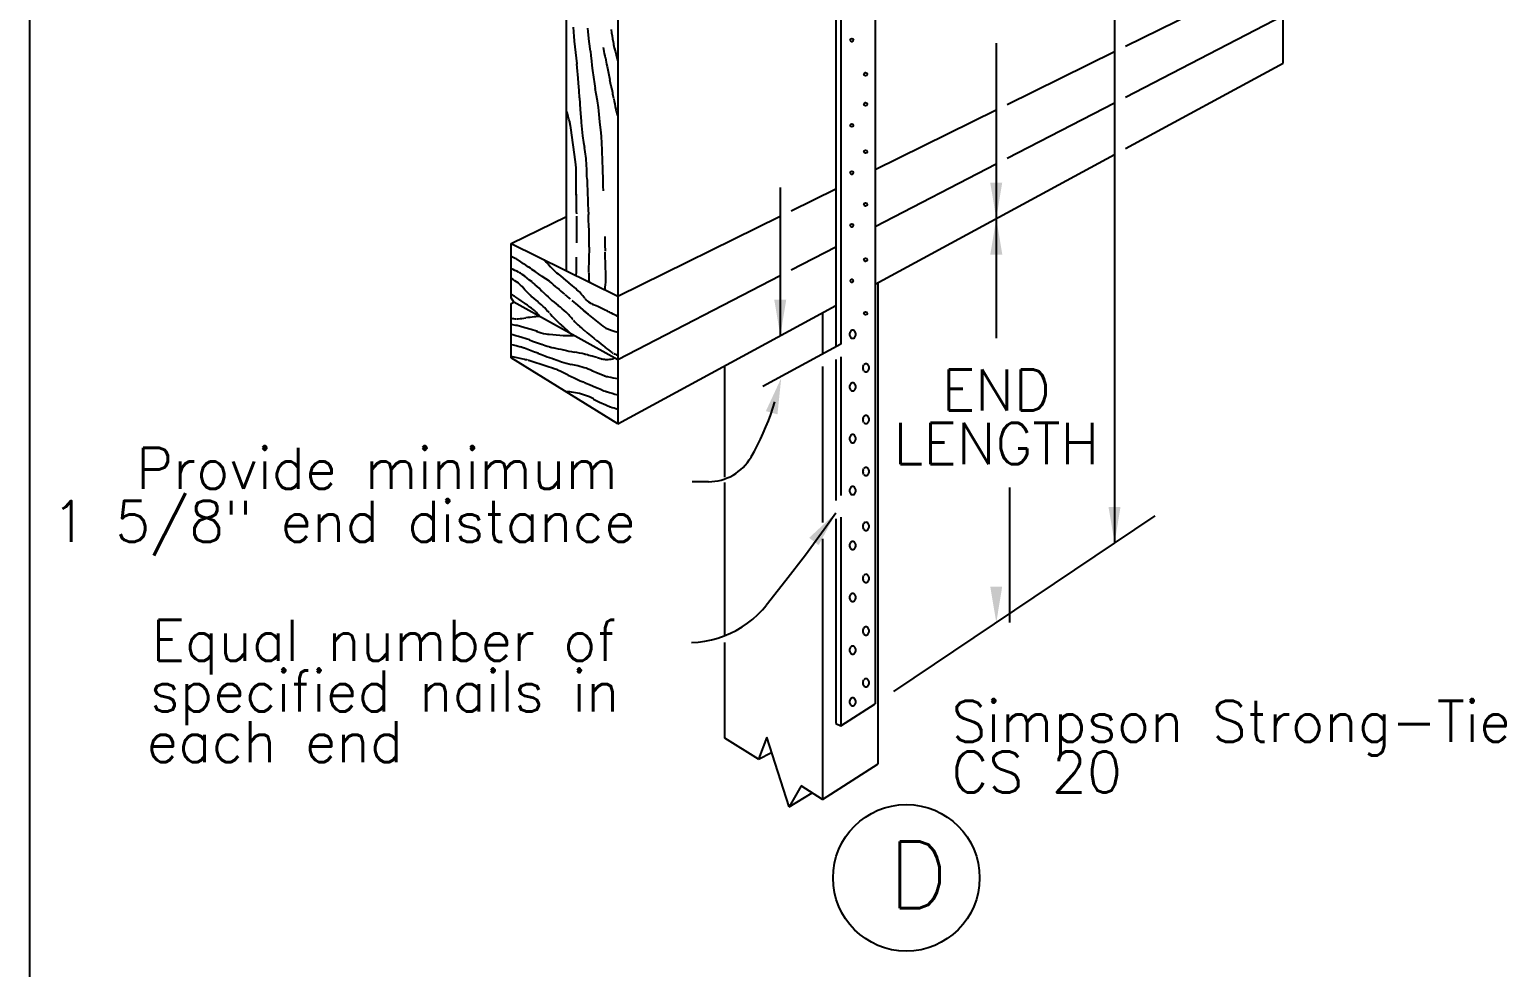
# Model space of a CAD drawing. Header units: inches. Extents: x 683 to 9753, y -6805 to 20230.
# Drawn here: x 6729.5 to 6909.3, y -5929.2 to -5814.9 of the extents above; entities that cross this region are included whole.
import ezdxf
from ezdxf.enums import TextEntityAlignment as Align

# ---------------------------------------------------------------- set-up
doc = ezdxf.new("R2010")
doc.units = ezdxf.units.IN
doc.header["$LTSCALE"] = 48
doc.header["$MEASUREMENT"] = 0
for name, color, linetype in [('Dim', 1, 'Continuous'), ('DPIS-BL', 9, 'Continuous'), ('DPIS-TEXT', 7, 'Continuous')]:
    doc.layers.add(name, color=color, linetype=linetype)
doc.styles.add('SIMPLEX', font='simplex.shx', dxfattribs={"oblique": 15, "height": 4})
doc.styles.get("Standard").update_dxf_attribs({"font": 'simplex.shx', "oblique": 15})

# ---------------------------------------------------------------- blocks, each defined once
blk = doc.blocks.new('A$C1BDB07E1')
at = {"color": 6}
blk.add_circle((-155.2, -310.96), 8.93, dxfattribs=at)
at = {"layer": 'Dim', "color": 1}
for p, q in [((-159, -129.1), (-159, -289.78)), ((-163.8, -130.08), (-163.8, -246.33)), ((-163.16, -130.34), (-163.16, -245.98)), ((-163.8, -247.83), (-163.8, -264.99)), ((-163.16, -247.49), (-163.16, -264.41)), ((-163.8, -267.24), (-163.8, -292.17)), ((-163.16, -267.03), (-163.16, -292.43)), ((-163.16, -292.43), (-159, -289.78)), ((-163.8, -292.17), (-163.16, -292.43))]:
    blk.add_line(p, q, dxfattribs=at)
at = {"layer": 'Dim', "color": 2}
for p, q in [((-129.83, -157.67), (-129.83, -270.17)), ((-195.79, -207.37), (-195.75, -207.93)), ((-195.75, -207.93), (-195.7, -208.48)), ((-195.7, -208.48), (-195.65, -209.03)), ((-193.96, -207.9), (-194.02, -207.49)), ((-193.96, -207.92), (-193.97, -207.89)), ((-193.82, -209.1), (-193.96, -207.92)), ((-191.17, -207.66), (-191.11, -208.04)), ((-191.11, -208.04), (-191.04, -208.41)), ((-191.04, -208.41), (-190.98, -208.78)), ((-195.65, -209.03), (-195.65, -209.05)), ((-195.65, -209.06), (-195.58, -209.75)), ((-195.58, -209.75), (-195.51, -210.44)), ((-193.69, -210.28), (-193.82, -209.1)), ((-193.69, -210.27), (-193.63, -210.86)), ((-192.09, -209.86), (-192.09, -209.84)), ((-192.08, -209.9), (-192.09, -209.86)), ((-192.07, -209.95), (-192.08, -209.9)), ((-192.06, -210), (-192.07, -209.95)), ((-192.05, -210.04), (-192.06, -210)), ((-192.05, -210.04), (-192.05, -210.04)), ((-192, -210.3), (-192.05, -210.04)), ((-191.95, -210.57), (-192, -210.3)), ((-190.98, -208.78), (-190.91, -209.16)), ((-190.91, -209.16), (-190.89, -209.31)), ((-190.74, -210), (-190.65, -210.37)), ((-190.65, -210.37), (-190.56, -210.74)), ((-144.24, -209.31), (-144.24, -245.25)), ((-195.51, -210.44), (-195.44, -211.13)), ((-195.44, -211.13), (-195.36, -211.82)), ((-195.36, -211.82), (-195.36, -211.85)), ((-195.31, -212.27), (-195.36, -211.84)), ((-193.63, -210.86), (-193.57, -211.45)), ((-193.57, -211.45), (-193.5, -212.04)), ((-193.5, -212.04), (-193.42, -212.63)), ((-191.9, -210.83), (-191.95, -210.57)), ((-191.85, -211.09), (-191.9, -210.83)), ((-191.85, -211.1), (-191.8, -211.36)), ((-191.8, -211.36), (-191.76, -211.62)), ((-191.76, -211.62), (-191.71, -211.88)), ((-191.71, -211.88), (-191.65, -212.14)), ((-191.65, -212.14), (-191.65, -212.16)), ((-191.65, -212.15), (-191.57, -212.55)), ((-190.56, -210.74), (-190.46, -211.11)), ((-190.46, -211.11), (-190.36, -211.48)), ((-195.27, -212.71), (-195.31, -212.27)), ((-195.23, -213.14), (-195.27, -212.71)), ((-195.19, -213.58), (-195.23, -213.14)), ((-195.13, -214.18), (-195.19, -213.58)), ((-193.42, -212.63), (-193.42, -212.66)), ((-193.42, -212.65), (-193.31, -213.46)), ((-193.31, -213.46), (-193.18, -214.27)), ((-191.57, -212.55), (-191.49, -212.95)), ((-191.49, -212.95), (-191.4, -213.35)), ((-191.4, -213.35), (-191.31, -213.75)), ((-191.31, -213.75), (-191.31, -213.75)), ((-191.31, -213.78), (-191.31, -213.76)), ((-191.22, -214.17), (-191.31, -213.78)), ((-195.07, -215.07), (-195.13, -214.18)), ((-195.02, -215.97), (-195.07, -215.07)), ((-193.18, -214.27), (-193.09, -214.81)), ((-192.97, -215.48), (-193.09, -214.81)), ((-192.84, -216.31), (-192.97, -215.48)), ((-191.14, -214.56), (-191.22, -214.17)), ((-191.05, -214.96), (-191.14, -214.56)), ((-190.97, -215.35), (-191.05, -214.96)), ((-190.97, -215.35), (-190.97, -215.35)), ((-190.94, -215.53), (-190.97, -215.35)), ((-190.9, -215.7), (-190.94, -215.53)), ((-190.87, -215.88), (-190.9, -215.7)), ((-196.49, -217.88), (-196.58, -217.54)), ((-195.02, -215.96), (-194.94, -217.39)), ((-194.94, -217.39), (-194.83, -218.81)), ((-192.72, -217.15), (-192.84, -216.31)), ((-192.67, -217.53), (-192.72, -217.15)), ((-192.52, -218.87), (-192.67, -217.53)), ((-190.84, -216.06), (-190.87, -215.88)), ((-190.83, -216.07), (-190.78, -216.39)), ((-190.78, -216.39), (-190.72, -216.71)), ((-190.72, -216.71), (-190.66, -217.04)), ((-190.66, -217.04), (-190.6, -217.36)), ((-190.55, -217.56), (-190.5, -217.71)), ((-196.39, -218.22), (-196.49, -217.88)), ((-196.3, -218.56), (-196.39, -218.22)), ((-196.2, -218.89), (-196.3, -218.56)), ((-196.07, -219.62), (-196.11, -219.34)), ((-194.83, -218.81), (-194.82, -218.98)), ((-194.82, -218.98), (-194.74, -219.79)), ((-192.38, -220.21), (-192.52, -218.87)), ((-190.5, -217.71), (-190.46, -217.87)), ((-190.46, -217.87), (-190.41, -218.02)), ((-190.41, -218.02), (-190.36, -218.18)), ((-190.36, -218.18), (-190.36, -218.18)), ((-195.77, -221.69), (-196.07, -219.62)), ((-194.74, -219.79), (-194.64, -220.59)), ((-194.64, -220.59), (-194.51, -221.4)), ((-192.34, -220.69), (-192.38, -220.21)), ((-192.29, -221.5), (-192.34, -220.69)), ((-195.51, -223.77), (-195.77, -221.69)), ((-194.51, -221.4), (-194.4, -222.03)), ((-194.32, -222.54), (-194.4, -222.03)), ((-194.22, -223.35), (-194.32, -222.54)), ((-192.25, -222.31), (-192.29, -221.5)), ((-192.24, -222.75), (-192.25, -222.35)), ((-192.22, -223.3), (-192.24, -222.75)), ((-195.47, -224.14), (-195.51, -223.77)), ((-195.44, -224.5), (-195.47, -224.14)), ((-195.43, -224.87), (-195.44, -224.5)), ((-194.16, -224.16), (-194.22, -223.35)), ((-194.16, -224.21), (-194.16, -224.18)), ((-194.14, -224.63), (-194.16, -224.21)), ((-194.13, -225.05), (-194.14, -224.63)), ((-192.2, -223.85), (-192.22, -223.3)), ((-192.19, -224.39), (-192.2, -223.85)), ((-192.17, -224.94), (-192.19, -224.39)), ((-195.42, -225.24), (-195.43, -224.87)), ((-195.42, -225.66), (-195.42, -225.31)), ((-195.42, -226.2), (-195.42, -225.66)), ((-195.41, -226.73), (-195.42, -226.2)), ((-194.11, -225.47), (-194.13, -225.05)), ((-194.1, -225.88), (-194.11, -225.47)), ((-194.1, -225.9), (-194.08, -226.3)), ((-194.08, -226.3), (-194.07, -226.69)), ((-192.17, -225.04), (-192.17, -224.93)), ((-192.15, -225.6), (-192.17, -225.04)), ((-192.13, -226.16), (-192.15, -225.6)), ((-192.12, -226.71), (-192.13, -226.16)), ((-195.41, -227.27), (-195.41, -226.73)), ((-195.41, -227.8), (-195.41, -227.27)), ((-195.41, -227.7), (-195.41, -228.23)), ((-195.41, -228.23), (-195.41, -228.76)), ((-194.07, -226.69), (-194.05, -227.08)), ((-194.05, -227.08), (-194.04, -227.48)), ((-194.04, -227.48), (-194.03, -227.64)), ((-194.03, -227.67), (-194.01, -228.3)), ((-194.01, -228.3), (-193.98, -228.93)), ((-192.1, -227.27), (-192.12, -226.71)), ((-170.55, -226.88), (-170.55, -244.93)), ((-195.41, -228.76), (-195.41, -229.29)), ((-195.41, -229.29), (-195.41, -229.82)), ((-195.41, -229.82), (-195.4, -230.09)), ((-193.98, -228.93), (-193.96, -229.56)), ((-193.96, -229.56), (-193.93, -230.19)), ((-195.4, -230.39), (-195.4, -231.47)), ((-195.4, -231.47), (-195.4, -232.54)), ((-193.93, -230.26), (-193.93, -230.17)), ((-193.9, -230.88), (-193.93, -230.26)), ((-193.88, -231.51), (-193.9, -230.88)), ((-193.85, -232.13), (-193.88, -231.51)), ((-195.4, -232.54), (-195.39, -233.62)), ((-193.83, -232.75), (-193.85, -232.13)), ((-193.82, -233.08), (-193.83, -232.71)), ((-193.82, -233.44), (-193.82, -233.08)), ((-193.82, -233.81), (-193.82, -233.44)), ((-191.94, -232.86), (-191.93, -233.26)), ((-191.93, -233.26), (-191.92, -233.65)), ((-191.92, -233.65), (-191.91, -234.05)), ((-203.32, -235.29), (-203.32, -235.29)), ((-203.17, -235.36), (-203.32, -235.29)), ((-203.01, -235.44), (-203.17, -235.36)), ((-202.86, -235.51), (-203.01, -235.44)), ((-202.71, -235.58), (-202.86, -235.51)), ((-195.39, -235.37), (-195.39, -235.36)), ((-195.38, -235.49), (-195.39, -235.37)), ((-195.38, -235.62), (-195.38, -235.49)), ((-193.83, -234.17), (-193.88, -235.63)), ((-193.83, -234.17), (-193.82, -233.81)), ((-191.91, -234.05), (-191.9, -234.44)), ((-191.9, -234.44), (-191.89, -234.64)), ((-191.87, -235.38), (-191.89, -234.76)), ((-191.85, -236.01), (-191.87, -235.38)), ((-202.46, -235.74), (-202.56, -235.67)), ((-202.15, -235.95), (-202.46, -235.74)), ((-201.85, -236.16), (-202.15, -235.95)), ((-201.54, -236.36), (-201.85, -236.16)), ((-201.23, -236.57), (-201.54, -236.36)), ((-201.19, -236.59), (-201.26, -236.55)), ((-201, -236.72), (-201.19, -236.59)), ((-200.81, -236.85), (-201, -236.72)), ((-200.62, -236.98), (-200.81, -236.85)), ((-200.43, -237.11), (-200.62, -236.98)), ((-199.98, -237.42), (-200.41, -237.13)), ((-199.34, -235.66), (-199.08, -235.96)), ((-199.08, -235.96), (-198.8, -236.25)), ((-198.8, -236.25), (-198.53, -236.54)), ((-198.53, -236.54), (-198.25, -236.83)), ((-195.41, -237.58), (-195.4, -237.18)), ((-195.4, -236.78), (-195.39, -236.39)), ((-195.4, -237.18), (-195.4, -236.78)), ((-195.39, -235.87), (-195.38, -235.75)), ((-195.39, -235.99), (-195.39, -235.87)), ((-195.39, -236.39), (-195.39, -235.99)), ((-195.38, -235.75), (-195.38, -235.62)), ((-193.88, -235.63), (-193.9, -237.09)), ((-193.9, -237.09), (-193.9, -237.24)), ((-191.83, -236.63), (-191.85, -236.01)), ((-191.81, -237.26), (-191.83, -236.63)), ((-191.79, -237.88), (-191.81, -237.26)), ((-202.2, -238.77), (-202.2, -238.77)), ((-202.02, -238.96), (-202.2, -238.77)), ((-201.84, -239.14), (-202.02, -238.96)), ((-201.98, -237.47), (-201.98, -237.47)), ((-201.68, -237.7), (-201.98, -237.47)), ((-201.38, -237.92), (-201.68, -237.7)), ((-201.09, -238.15), (-201.38, -237.92)), ((-200.79, -238.38), (-201.09, -238.15)), ((-200.4, -238.72), (-200.4, -238.72)), ((-200.17, -238.93), (-200.4, -238.72)), ((-199.94, -239.15), (-200.17, -238.93)), ((-199.55, -237.71), (-199.98, -237.42)), ((-199.12, -238.01), (-199.55, -237.71)), ((-198.69, -238.3), (-199.12, -238.01)), ((-198.4, -238.53), (-198.63, -238.35)), ((-198.17, -238.72), (-198.4, -238.53)), ((-197.95, -238.92), (-198.17, -238.72)), ((-197.73, -239.12), (-197.95, -238.92)), ((-197.72, -239.12), (-197.5, -239.31)), ((-197.66, -237.38), (-197.33, -237.66)), ((-197.33, -237.66), (-197, -237.93)), ((-197, -237.93), (-196.66, -238.21)), ((-196.66, -238.21), (-196.33, -238.48)), ((-196.33, -238.48), (-196.32, -238.49)), ((-196.31, -238.49), (-196.32, -238.49)), ((-196.1, -238.66), (-196.31, -238.49)), ((-195.88, -238.84), (-196.1, -238.66)), ((-195.67, -239.02), (-195.88, -238.84)), ((-195.46, -239.2), (-195.67, -239.02)), ((-193.89, -237.47), (-193.88, -237.7)), ((-193.88, -237.7), (-193.87, -237.92)), ((-193.87, -237.92), (-193.86, -238.15)), ((-193.86, -238.15), (-193.84, -238.38)), ((-193.84, -238.38), (-193.84, -238.38)), ((-191.89, -239.34), (-191.87, -239.04)), ((-191.87, -239.04), (-191.84, -238.73)), ((-191.84, -238.73), (-191.82, -238.42)), ((-191.82, -238.42), (-191.8, -238.12)), ((-191.8, -238.12), (-191.8, -238.11)), ((-203.02, -240.83), (-203.32, -240.32)), ((-203.32, -241.01), (-203.02, -240.83)), ((-203.31, -239.86), (-203.2, -239.94)), ((-203.2, -239.94), (-203.1, -240.02)), ((-203.1, -240.02), (-202.99, -240.09)), ((-190.36, -247.88), (-203.02, -240.83)), ((-202.99, -240.09), (-202.88, -240.17)), ((-202.88, -240.17), (-202.86, -240.19)), ((-202.86, -240.18), (-202.82, -240.21)), ((-202.82, -240.21), (-202.78, -240.24)), ((-202.78, -240.24), (-202.74, -240.27)), ((-202.74, -240.27), (-202.69, -240.3)), ((-202.69, -240.3), (-202.68, -240.31)), ((-202.67, -240.32), (-202.43, -240.49)), ((-202.43, -240.49), (-202.18, -240.67)), ((-202.18, -240.67), (-201.93, -240.84)), ((-201.93, -240.84), (-201.68, -241.01)), ((-201.66, -239.33), (-201.84, -239.14)), ((-201.48, -239.53), (-201.66, -239.33)), ((-201.04, -239.97), (-200.81, -240.19)), ((-200.81, -240.19), (-200.56, -240.41)), ((-200.56, -240.41), (-200.32, -240.62)), ((-200.32, -240.62), (-200.07, -240.82)), ((-200.07, -240.82), (-200.07, -240.82)), ((-199.71, -239.37), (-199.94, -239.15)), ((-199.49, -239.59), (-199.71, -239.37)), ((-199.49, -239.59), (-199.28, -239.8)), ((-199.28, -239.8), (-199.06, -240.01)), ((-199.06, -240.01), (-198.85, -240.21)), ((-198.85, -240.21), (-198.63, -240.41)), ((-198.63, -240.41), (-198.63, -240.41)), ((-198.63, -240.41), (-198.38, -240.63)), ((-198.38, -240.63), (-198.12, -240.85)), ((-198.12, -240.85), (-197.86, -241.06)), ((-197.5, -239.31), (-197.28, -239.5)), ((-197.28, -239.5), (-197.05, -239.7)), ((-197.05, -239.7), (-196.83, -239.89)), ((-196.8, -239.91), (-196.71, -239.99)), ((-196.71, -239.99), (-196.61, -240.07)), ((-196.61, -240.07), (-196.52, -240.15)), ((-196.52, -240.15), (-196.43, -240.23)), ((-196.43, -240.23), (-196.33, -240.31)), ((-196.33, -240.31), (-196.24, -240.38)), ((-196.24, -240.38), (-196.15, -240.46)), ((-195.93, -240.65), (-195.26, -241.22)), ((-201.68, -241.01), (-201.65, -241.03)), ((-201.62, -241.06), (-201.66, -241.03)), ((-201.37, -241.23), (-201.62, -241.06)), ((-201.29, -242.73), (-201.54, -242.76)), ((-201.13, -241.4), (-201.37, -241.23)), ((-201.04, -242.7), (-201.29, -242.73)), ((-200.88, -241.57), (-201.13, -241.4)), ((-200.78, -242.67), (-201.04, -242.7)), ((-200.64, -241.75), (-200.88, -241.57)), ((-200.53, -242.64), (-200.78, -242.67)), ((-200.48, -242.63), (-200.53, -242.64)), ((-200.53, -242.64), (-200.53, -242.64)), ((-200.43, -242.63), (-200.48, -242.63)), ((-200.42, -241.94), (-200.43, -241.93)), ((-200.39, -242.62), (-200.43, -242.63)), ((-200.27, -242.1), (-200.42, -241.94)), ((-200.34, -242.62), (-200.39, -242.62)), ((-200.31, -242.61), (-200.34, -242.62)), ((-200.2, -242.6), (-200.31, -242.61)), ((-200.12, -242.27), (-200.27, -242.1)), ((-200.09, -242.59), (-200.2, -242.6)), ((-199.98, -242.43), (-200.12, -242.27)), ((-199.97, -242.58), (-200.09, -242.59)), ((-199.83, -242.61), (-199.98, -242.43)), ((-199.86, -242.57), (-199.97, -242.58)), ((-198.68, -242.17), (-198.52, -242.36)), ((-198.52, -242.36), (-198.35, -242.54)), ((-198.35, -242.54), (-198.18, -242.72)), ((-198.18, -242.72), (-198.01, -242.89)), ((-197.86, -241.06), (-197.6, -241.27)), ((-197.6, -241.27), (-197.6, -241.27)), ((-197.35, -241.47), (-197.6, -241.27)), ((-197.11, -241.67), (-197.35, -241.47)), ((-196.87, -241.87), (-197.11, -241.67)), ((-196.64, -242.08), (-196.87, -241.87)), ((-195.26, -241.22), (-194.6, -241.78)), ((-194.6, -241.78), (-193.94, -242.34)), ((-194.47, -241.89), (-194.3, -242.03)), ((-194.3, -242.03), (-194.13, -242.18)), ((-194.13, -242.18), (-193.96, -242.32)), ((-193.96, -242.32), (-193.79, -242.46)), ((-193.79, -242.46), (-193.79, -242.46)), ((-193.79, -242.46), (-193.38, -242.79)), ((-193.17, -241.21), (-193.19, -241.2)), ((-192.78, -241.39), (-193.17, -241.21)), ((-192.38, -241.58), (-192.78, -241.39)), ((-191.99, -241.77), (-192.38, -241.58)), ((-191.6, -241.96), (-191.99, -241.77)), ((-191.6, -241.96), (-191.6, -241.96)), ((-191.48, -242.02), (-191.6, -241.96)), ((-191.37, -242.07), (-191.48, -242.02)), ((-191.26, -242.13), (-191.37, -242.07)), ((-191.14, -242.18), (-191.26, -242.13)), ((-191.12, -242.2), (-191.13, -242.19)), ((-190.93, -242.29), (-191.12, -242.2)), ((-190.74, -242.39), (-190.93, -242.29)), ((-190.54, -242.49), (-190.74, -242.39)), ((-190.35, -242.59), (-190.54, -242.49)), ((-203.15, -243.59), (-203.32, -243.55)), ((-202.97, -243.63), (-203.15, -243.59)), ((-202.79, -243.67), (-202.97, -243.63)), ((-202.61, -243.71), (-202.79, -243.67)), ((-202.49, -242.88), (-202.26, -242.85)), ((-201.69, -243.96), (-202.34, -243.78)), ((-202.26, -242.85), (-202.03, -242.82)), ((-202.03, -242.82), (-201.8, -242.79)), ((-201.8, -242.79), (-201.57, -242.77)), ((-200.91, -244.19), (-201.69, -243.96)), ((-201.57, -242.77), (-201.55, -242.76)), ((-201.54, -242.76), (-201.55, -242.76)), ((-200.14, -244.44), (-200.91, -244.19)), ((-198.01, -242.89), (-197.81, -243.09)), ((-197.81, -243.09), (-197.61, -243.28)), ((-197.61, -243.28), (-197.4, -243.47)), ((-197.4, -243.47), (-197.19, -243.65)), ((-197.19, -243.65), (-197.19, -243.65)), ((-196.97, -243.85), (-197.19, -243.65)), ((-196.75, -244.05), (-196.97, -243.85)), ((-196.53, -244.25), (-196.75, -244.05)), ((-196.32, -244.46), (-196.53, -244.25)), ((-196.28, -244.5), (-196.29, -244.49)), ((-196.24, -244.54), (-196.28, -244.5)), ((-195, -243.81), (-194.87, -243.92)), ((-194.87, -243.92), (-194.74, -244.03)), ((-194.74, -244.03), (-194.6, -244.14)), ((-194.6, -244.14), (-194.47, -244.25)), ((-194.47, -244.25), (-194.47, -244.25)), ((-194.46, -244.26), (-194.07, -244.58)), ((-193.38, -242.79), (-192.97, -243.12)), ((-192.97, -243.12), (-192.56, -243.45)), ((-192.56, -243.45), (-192.16, -243.77)), ((-191.67, -244.06), (-191.35, -244.19)), ((-191.35, -244.19), (-191.02, -244.3)), ((-191.02, -244.3), (-190.69, -244.41)), ((-190.69, -244.41), (-190.36, -244.52)), ((-190.36, -244.52), (-190.36, -244.52)), ((-203.32, -244.79), (-203.32, -244.79)), ((-203.31, -244.79), (-203.32, -244.79)), ((-203.04, -246.1), (-203.32, -246.04)), ((-203.31, -244.8), (-203.31, -244.79)), ((-203.3, -244.8), (-203.31, -244.8)), ((-203.29, -244.8), (-203.3, -244.8)), ((-203.28, -244.8), (-203.29, -244.8)), ((-203.15, -244.83), (-203.28, -244.8)), ((-203.02, -244.86), (-203.15, -244.83)), ((-202.75, -246.17), (-203.04, -246.1)), ((-202.9, -244.9), (-203.02, -244.86)), ((-202.77, -244.93), (-202.9, -244.9)), ((-202.76, -244.93), (-202.77, -244.93)), ((-202.61, -244.97), (-202.76, -244.93)), ((-202.47, -246.24), (-202.75, -246.17)), ((-202.46, -245.01), (-202.61, -244.97)), ((-202.18, -246.31), (-202.47, -246.24)), ((-202.31, -245.06), (-202.46, -245.01)), ((-202.17, -245.1), (-202.31, -245.06)), ((-202.16, -245.1), (-202.17, -245.1)), ((-201.9, -245.18), (-202.16, -245.1)), ((-201.64, -245.27), (-201.9, -245.18)), ((-201.38, -245.36), (-201.64, -245.27)), ((-201.12, -245.45), (-201.38, -245.36)), ((-201.12, -245.45), (-200.75, -245.59)), ((-200.75, -245.59), (-200.38, -245.73)), ((-200.38, -245.73), (-200.01, -245.85)), ((-200.01, -245.85), (-199.63, -245.98)), ((-199.63, -245.98), (-199.63, -245.98)), ((-199.62, -245.98), (-199.4, -246.05)), ((-199.4, -246.05), (-199.18, -246.12)), ((-199.18, -246.12), (-198.96, -246.19)), ((-198.96, -246.19), (-198.74, -246.26)), ((-198.74, -246.26), (-198.71, -246.27)), ((-198.71, -244.76), (-198.28, -244.8)), ((-198.28, -244.8), (-197.84, -244.83)), ((-197.84, -244.83), (-197.41, -244.86)), ((-197.41, -244.86), (-196.98, -244.89)), ((-196.98, -244.89), (-196.97, -244.89)), ((-196.57, -244.9), (-196.36, -244.9)), ((-196.36, -244.9), (-196.15, -244.9)), ((-196.21, -244.58), (-196.24, -244.54)), ((-196.17, -244.63), (-196.21, -244.58)), ((-196.13, -244.67), (-196.17, -244.63)), ((-196.15, -244.9), (-195.94, -244.89)), ((-195.94, -244.89), (-195.74, -244.89)), ((-194.07, -244.58), (-193.68, -244.9)), ((-193.68, -244.9), (-193.28, -245.22)), ((-193.28, -245.22), (-192.89, -245.54)), ((-192.9, -245.53), (-192.66, -245.72)), ((-192.66, -245.72), (-192.42, -245.92)), ((-192.42, -245.92), (-192.18, -246.11)), ((-192.18, -246.11), (-191.93, -246.3)), ((-191.93, -246.3), (-191.92, -246.32)), ((-191.92, -246.32), (-191.71, -246.48)), ((-163.16, -245.98), (-172.68, -251.12)), ((-203.32, -247.45), (-203.32, -247.45)), ((-202.96, -247.53), (-203.32, -247.45)), ((-202.6, -247.61), (-202.96, -247.53)), ((-202.25, -247.69), (-202.6, -247.61)), ((-201.89, -247.78), (-202.25, -247.69)), ((-201.72, -246.45), (-201.74, -246.45)), ((-201.31, -246.61), (-201.72, -246.45)), ((-200.9, -246.76), (-201.31, -246.61)), ((-201.2, -247.97), (-201.27, -247.95)), ((-200.45, -248.21), (-201.2, -247.97)), ((-200.48, -246.92), (-200.9, -246.76)), ((-200.07, -247.07), (-200.48, -246.92)), ((-200.09, -247.07), (-199.87, -247.15)), ((-199.87, -247.15), (-199.66, -247.23)), ((-199.66, -247.23), (-199.44, -247.31)), ((-199.44, -247.31), (-199.22, -247.39)), ((-199.22, -247.39), (-199.22, -247.39)), ((-199.22, -247.39), (-198.94, -247.49)), ((-198.94, -247.49), (-198.66, -247.59)), ((-198.66, -247.59), (-198.39, -247.68)), ((-198.39, -247.68), (-198.11, -247.78)), ((-198.28, -246.38), (-197.95, -246.45)), ((-198.11, -247.78), (-198.06, -247.8)), ((-198.07, -247.8), (-197.85, -247.88)), ((-197.95, -246.45), (-197.62, -246.52)), ((-197.85, -247.88), (-197.63, -247.95)), ((-197.63, -247.95), (-197.41, -248.03)), ((-197.62, -246.52), (-197.29, -246.59)), ((-197.41, -248.03), (-197.19, -248.1)), ((-197.29, -246.59), (-196.97, -246.66)), ((-196.97, -246.66), (-196.93, -246.67)), ((-196.93, -246.67), (-196.61, -246.74)), ((-196.61, -246.74), (-196.3, -246.8)), ((-196.3, -246.8), (-195.98, -246.87)), ((-195.98, -246.87), (-195.67, -246.93)), ((-195.66, -246.93), (-195.67, -246.93)), ((-195.34, -246.98), (-195.66, -246.93)), ((-195.03, -247.05), (-195.34, -246.98)), ((-194.71, -247.11), (-195.03, -247.05)), ((-194.4, -247.19), (-194.71, -247.11)), ((-194.06, -247.28), (-194.26, -247.22)), ((-193.86, -247.33), (-194.06, -247.28)), ((-193.66, -247.38), (-193.86, -247.33)), ((-193.45, -247.44), (-193.66, -247.38)), ((-193.49, -247.43), (-193.5, -247.42)), ((-193.34, -247.47), (-193.49, -247.43)), ((-193.18, -247.51), (-193.34, -247.47)), ((-193.02, -247.55), (-193.18, -247.51)), ((-192.87, -247.6), (-193.02, -247.55)), ((-192.87, -247.6), (-192.71, -247.64)), ((-192.71, -247.64), (-192.56, -247.68)), ((-192.56, -247.68), (-192.4, -247.72)), ((-192.4, -247.72), (-192.25, -247.77)), ((-192.25, -247.77), (-192.24, -247.77)), ((-191.71, -246.48), (-191.49, -246.65)), ((-191.49, -246.65), (-191.28, -246.81)), ((-191.28, -246.81), (-191.07, -246.98)), ((-191.07, -246.98), (-191.06, -246.98)), ((-199.7, -248.45), (-200.45, -248.21)), ((-198.95, -248.69), (-199.7, -248.45)), ((-198.2, -248.93), (-198.95, -248.69)), ((-197.7, -249.12), (-197.71, -249.12)), ((-197.37, -249.26), (-197.7, -249.12)), ((-197.04, -249.41), (-197.37, -249.26)), ((-196.71, -249.57), (-197.04, -249.41)), ((-196.39, -249.72), (-196.71, -249.57)), ((-196.39, -249.72), (-195.66, -250.08)), ((-196.03, -248.42), (-196.04, -248.42)), ((-195.23, -248.61), (-196.03, -248.42)), ((-194.45, -248.83), (-195.23, -248.61)), ((-193.52, -249.18), (-192.76, -249.49)), ((-192.76, -249.49), (-192, -249.78)), ((-192, -249.78), (-191.94, -249.8)), ((-195.66, -250.08), (-194.92, -250.41)), ((-194.92, -250.41), (-194.82, -250.45)), ((-194.82, -250.46), (-194.69, -250.51)), ((-194.69, -250.51), (-194.56, -250.57)), ((-194.56, -250.57), (-194.43, -250.62)), ((-194.43, -250.62), (-194.3, -250.68)), ((-194.3, -250.68), (-194.29, -250.68)), ((-194.26, -250.7), (-193.8, -250.89)), ((-193.8, -250.89), (-193.34, -251.08)), ((-193.34, -251.08), (-192.88, -251.27)), ((-192.88, -251.27), (-192.42, -251.46)), ((-192.42, -251.46), (-192.32, -251.51)), ((-191.46, -249.94), (-191.19, -250)), ((-191.19, -250), (-190.91, -250.05)), ((-190.91, -250.05), (-190.64, -250.09)), ((-190.64, -250.09), (-190.36, -250.13)), ((-190.36, -250.13), (-190.36, -250.14)), ((-193.29, -252.65), (-192.56, -253.02)), ((-192.56, -253.02), (-191.82, -253.36)), ((-191.82, -253.36), (-191.66, -253.43)), ((-191.72, -251.73), (-191.38, -251.84)), ((-191.38, -251.84), (-191.04, -251.95)), ((-191.04, -251.95), (-190.7, -252.05)), ((-190.7, -252.05), (-190.36, -252.15)), ((-171.45, -253.77), (-171.2, -252.99)), ((-191.25, -253.59), (-191.03, -253.66)), ((-191.03, -253.66), (-190.8, -253.73)), ((-190.8, -253.73), (-190.58, -253.8)), ((-190.58, -253.8), (-190.36, -253.87)), ((-190.36, -253.87), (-190.35, -253.87)), ((-172.31, -256.05), (-172, -255.3)), ((-172, -255.3), (-171.72, -254.54)), ((-171.72, -254.54), (-171.45, -253.77)), ((-172.97, -257.54), (-172.63, -256.8)), ((-172.63, -256.8), (-172.31, -256.05)), ((-173.71, -258.99), (-173.33, -258.27)), ((-173.33, -258.27), (-172.97, -257.54)), ((-174.1, -259.7), (-173.71, -258.99)), ((-179.31, -262.72), (-181.31, -262.72)), ((-142.62, -263.41), (-142.62, -279.86)), ((-165.2, -268.5), (-163.78, -266.52)), ((-156.73, -288.25), (-124.89, -266.85)), ((-167.5, -271.63), (-165.2, -268.5)), ((-169.86, -274.72), (-167.5, -271.63)), ((-172.27, -277.77), (-169.86, -274.72)), ((-173.3, -278.89), (-172.73, -278.31)), ((-172.73, -278.31), (-172.28, -277.78)), ((-175.91, -280.82), (-175.21, -280.4)), ((-175.21, -280.4), (-174.54, -279.94)), ((-174.54, -279.94), (-173.9, -279.44)), ((-173.9, -279.44), (-173.3, -278.89)), ((-181.37, -282.3), (-180.55, -282.24)), ((-180.55, -282.24), (-179.75, -282.14)), ((-179.75, -282.14), (-178.95, -281.98)), ((-178.95, -281.98), (-178.16, -281.77)), ((-178.16, -281.77), (-177.39, -281.5)), ((-177.39, -281.5), (-176.64, -281.18)), ((-176.64, -281.18), (-175.91, -280.82))]:
    blk.add_line(p, q, dxfattribs=at)
at = {"layer": 'Dim', "color": 6}
for p, q in [((-196.59, -237.02), (-196.59, -197.52)), ((-190.36, -200.17), (-190.36, -240.1)), ((-128.5, -209.68), (-109.31, -200.24)), ((-109.31, -211.74), (-109.31, -200.24)), ((-109.31, -205.99), (-128.5, -215.91)), ((-142.92, -216.77), (-129.83, -210.33)), ((-128.5, -222.14), (-109.31, -211.74)), ((-159, -224.68), (-144.24, -217.42)), ((-129.83, -216.6), (-142.92, -223.36)), ((-159, -238.67), (-129.83, -222.86)), ((-144.24, -224.05), (-159, -231.67)), ((-169.23, -229.71), (-163.8, -227.04)), ((-203.32, -233.69), (-196.59, -230.42)), ((-190.36, -240.1), (-170.55, -230.36)), ((-203.32, -233.69), (-190.36, -240.1)), ((-203.32, -240.32), (-203.32, -233.69)), ((-163.8, -234.16), (-169.23, -236.96)), ((-170.55, -237.65), (-190.36, -247.88)), ((-158.62, -297.08), (-158.62, -238.46)), ((-190.36, -240.1), (-190.36, -255.66)), ((-203.32, -247.63), (-203.32, -241.01)), ((-190.36, -255.66), (-163.8, -241.27)), ((-165.41, -242.14), (-165.41, -247.2)), ((-190.36, -255.66), (-203.32, -247.63)), ((-177.33, -262.15), (-177.33, -248.6)), ((-165.41, -248.7), (-165.41, -267.67)), ((-177.33, -281.47), (-177.33, -262.8)), ((-165.41, -269.68), (-165.41, -301.41)), ((-177.33, -293.93), (-177.33, -282.28)), ((-173.22, -296.5), (-177.33, -293.93)), ((-172.21, -293.83), (-173.22, -296.5)), ((-169.49, -302.32), (-172.21, -293.83)), ((-173.22, -296.5), (-171.61, -295.71)), ((-165.41, -301.41), (-158.62, -297.08)), ((-168.02, -299.77), (-169.49, -302.32)), ((-165.41, -301.41), (-168.02, -299.77)), ((-169.49, -302.32), (-166.68, -300.61))]:
    blk.add_line(p, q, dxfattribs=at)
at = {"layer": 'Dim', "color": 1}
for centre in [(-161.84, -208.93), (-160.16, -213.09), (-160.16, -216.75), (-161.84, -219.31), (-160.16, -222.52), (-161.84, -225.09), (-160.16, -228.94), (-161.84, -231.5), (-160.16, -235.69), (-161.84, -238.25), (-160.16, -242.21)]:
    blk.add_circle(centre, 0.199, dxfattribs=at)
at = {"layer": 'Dim', "color": 2}
for centre, radius, start, end in [((-192.1, -209.83), 0, 270, 102), ((-179.83, -207.34), 11.23, 190, 194), ((-188.43, -216.94), 2.21, 191, 196), ((-200.5, -220.02), 4.44, 9, 15), ((-192.03, -230.01), 0, 270, 92), ((-192.03, -230.01), 0, 270, 272), ((-195.38, -235.36), 0, 270, 90), ((-207.37, -247.3), 11.25, 64, 69), ((-203.34, -236.83), 1.39, 56, 63), ((-203.54, -239.54), 2.59, 53, 64), ((-192.06, -230.77), 8.66, 224, 230), ((-189.75, -237.26), 4.15, 180, 183), ((-209.05, -247.53), 11.15, 54, 59), ((-204.16, -240.71), 2.76, 45, 54), ((-205.45, -244.27), 7.51, 48, 52), ((-199.36, -239.26), 1.17, 52, 56), ((-194.87, -237.92), 3.08, 356, 2), ((-195.33, -233.94), 8.31, 222, 227), ((-206.45, -248.74), 10.17, 45, 51), ((-200.59, -245.07), 7.79, 37, 49), ((-192.85, -239.28), 1.87, 217, 242), ((-201.5, -242.94), 1.47, 43, 55), ((-207.34, -249.64), 11.43, 41, 45), ((-202.27, -248.24), 8.34, 39, 48), ((-189.13, -232.43), 9.67, 242, 245), ((-201.84, -232.26), 10.66, 262, 265), ((-202.61, -241.85), 1.03, 265, 276), ((-204.61, -252.3), 8.83, 75, 77), ((-197.61, -236.89), 7.96, 251, 259), ((-196.83, -244.98), 0.734, 42, 45), ((-191.2, -239.38), 5.84, 219, 229), ((-190.89, -242.17), 2.05, 231, 247), ((-203.26, -250.53), 4.36, 70, 76), ((-198.39, -241), 3.78, 259, 265), ((-197.77, -243.24), 3.18, 253, 256), ((-196.5, -238.22), 8.36, 256, 258), ((-196.6, -238.94), 5.97, 266, 270), ((-204.18, -257.24), 9.74, 73, 76), ((-193.97, -238.71), 9.93, 251, 258), ((-196.01, -253.67), 6.68, 75, 76), ((-191.78, -246.02), 1.8, 255, 272), ((-191.85, -243.56), 4.27, 272, 282), ((-190.66, -246.47), 0.651, 233, 247), ((-191.07, -247.17), 0.571, 282, 288), ((-192.07, -244.12), 3.79, 288, 290), ((-187.08, -238.22), 9.65, 247, 250), ((-200.15, -254.86), 6.25, 67, 72), ((-196.97, -257.05), 8.6, 66, 73), ((-190.73, -246.43), 3.59, 250, 258), ((-189.03, -243.6), 8.57, 247, 252), ((-196.27, -259.62), 7.86, 90, 93), ((-196.32, -252.75), 0.987, 84, 90), ((-197.17, -260.9), 9.18, 78, 84), ((-196.75, -259.01), 7.25, 70, 78), ((-196.83, -259.22), 7.47, 62, 70), ((-189.34, -248), 5.91, 247, 251), ((-179.31, -256.73), 5.99, 270, 330)]:
    blk.add_arc(centre, radius, start, end, dxfattribs=at)
at = {"layer": 'Dim', "color": 1}
for centre, radius, start, end in [((-161.61, -244.72), 0.508, 142, 162), ((-161.69, -244.66), 0.409, 118, 142), ((-161.74, -244.56), 0.304, 90, 118), ((-161.74, -244.56), 0.304, 62, 90), ((-161.79, -244.66), 0.409, 38, 62), ((-161.87, -244.72), 0.508, 18, 38), ((-161.49, -244.76), 0.637, 162, 180), ((-161.49, -244.76), 0.637, 180, 198), ((-161.61, -244.8), 0.508, 198, 218), ((-161.69, -244.86), 0.409, 218, 242), ((-161.74, -244.95), 0.304, 242, 270), ((-161.74, -244.95), 0.304, 270, 298), ((-161.79, -244.86), 0.409, 298, 322), ((-161.87, -244.8), 0.508, 322, 342), ((-161.99, -244.76), 0.637, 0, 18), ((-161.99, -244.76), 0.637, 342, 0), ((-159.87, -248.84), 0.637, 162, 180), ((-159.87, -248.84), 0.637, 180, 198), ((-160, -248.8), 0.508, 142, 162), ((-160, -248.88), 0.508, 198, 218), ((-160.07, -248.74), 0.409, 118, 142), ((-160.07, -248.94), 0.409, 218, 242), ((-160.12, -248.65), 0.304, 90, 118), ((-160.12, -249.03), 0.304, 242, 270), ((-160.12, -248.65), 0.304, 62, 90), ((-160.12, -249.03), 0.304, 270, 298), ((-160.17, -248.74), 0.409, 38, 62), ((-160.17, -248.94), 0.409, 298, 322), ((-160.25, -248.8), 0.508, 18, 38), ((-160.25, -248.88), 0.508, 322, 342), ((-160.37, -248.84), 0.637, 0, 18), ((-160.37, -248.84), 0.637, 342, 0), ((-161.49, -251.17), 0.637, 162, 180), ((-161.49, -251.17), 0.637, 180, 198), ((-161.61, -251.13), 0.508, 142, 162), ((-161.61, -251.21), 0.508, 198, 218), ((-161.69, -251.07), 0.409, 118, 142), ((-161.69, -251.27), 0.409, 218, 242), ((-161.74, -250.98), 0.304, 90, 118), ((-161.74, -251.36), 0.304, 242, 270), ((-161.74, -250.98), 0.304, 62, 90), ((-161.74, -251.36), 0.304, 270, 298), ((-161.79, -251.07), 0.409, 38, 62), ((-161.79, -251.27), 0.409, 298, 322), ((-161.87, -251.13), 0.508, 18, 38), ((-161.87, -251.21), 0.508, 322, 342), ((-161.99, -251.17), 0.637, 0, 18), ((-161.99, -251.17), 0.637, 342, 0), ((-159.87, -255.15), 0.637, 162, 180), ((-159.87, -255.15), 0.637, 180, 198), ((-160, -255.11), 0.508, 142, 162), ((-160.07, -255.05), 0.409, 118, 142), ((-160.12, -254.95), 0.304, 90, 118), ((-160.12, -254.95), 0.304, 62, 90), ((-160.17, -255.05), 0.409, 38, 62), ((-160.25, -255.11), 0.508, 18, 38), ((-160.37, -255.15), 0.637, 0, 18), ((-160.37, -255.15), 0.637, 342, 0), ((-161.69, -257.37), 0.409, 118, 142), ((-161.74, -257.28), 0.304, 90, 118), ((-161.74, -257.28), 0.304, 62, 90), ((-161.79, -257.37), 0.409, 38, 62), ((-160, -255.19), 0.508, 198, 218), ((-160.07, -255.25), 0.409, 218, 242), ((-160.12, -255.34), 0.304, 242, 270), ((-160.12, -255.34), 0.304, 270, 298), ((-160.17, -255.25), 0.409, 298, 322), ((-160.25, -255.19), 0.508, 322, 342), ((-161.49, -257.47), 0.637, 162, 180), ((-161.49, -257.47), 0.637, 180, 198), ((-161.61, -257.43), 0.508, 142, 162), ((-161.61, -257.51), 0.508, 198, 218), ((-161.69, -257.57), 0.409, 218, 242), ((-161.74, -257.67), 0.304, 242, 270), ((-161.74, -257.67), 0.304, 270, 298), ((-161.79, -257.57), 0.409, 298, 322), ((-161.87, -257.43), 0.508, 18, 38), ((-161.87, -257.51), 0.508, 322, 342), ((-161.99, -257.47), 0.637, 0, 18), ((-161.99, -257.47), 0.637, 342, 0), ((-159.87, -261.47), 0.638, 162, 180), ((-159.87, -261.47), 0.637, 180, 198), ((-160, -261.43), 0.508, 142, 162), ((-160, -261.51), 0.508, 198, 218), ((-160.07, -261.37), 0.409, 118, 142), ((-160.07, -261.57), 0.409, 218, 242), ((-160.12, -261.28), 0.304, 90, 118), ((-160.12, -261.67), 0.304, 242, 270), ((-160.12, -261.28), 0.304, 62, 90), ((-160.12, -261.67), 0.304, 270, 298), ((-160.17, -261.37), 0.409, 38, 62), ((-160.17, -261.57), 0.409, 298, 322), ((-160.25, -261.43), 0.508, 18, 38), ((-160.25, -261.51), 0.508, 322, 342), ((-160.37, -261.47), 0.637, 0, 18), ((-160.37, -261.47), 0.637, 342, 0), ((-161.49, -263.8), 0.637, 162, 180), ((-161.49, -263.8), 0.637, 180, 198), ((-161.61, -263.76), 0.508, 142, 162), ((-161.61, -263.84), 0.508, 198, 218), ((-161.69, -263.7), 0.409, 118, 142), ((-161.69, -263.9), 0.409, 218, 242), ((-161.74, -263.61), 0.304, 90, 118), ((-161.74, -263.99), 0.304, 242, 270), ((-161.74, -263.61), 0.304, 62, 90), ((-161.74, -263.99), 0.304, 270, 298), ((-161.79, -263.7), 0.409, 38, 62), ((-161.79, -263.9), 0.409, 298, 322), ((-161.87, -263.76), 0.508, 18, 38), ((-161.87, -263.84), 0.508, 322, 342), ((-161.99, -263.8), 0.637, 0, 18), ((-161.99, -263.8), 0.637, 342, 0), ((-160, -268.11), 0.508, 142, 162), ((-160.07, -268.05), 0.409, 118, 142), ((-160.12, -267.96), 0.304, 90, 118), ((-160.12, -267.96), 0.304, 62, 90), ((-160.17, -268.05), 0.409, 38, 62), ((-160.25, -268.11), 0.508, 18, 38), ((-159.87, -268.15), 0.637, 162, 180), ((-159.87, -268.15), 0.637, 180, 198), ((-160, -268.19), 0.508, 198, 218), ((-160.07, -268.25), 0.409, 218, 242), ((-160.12, -268.35), 0.304, 242, 270), ((-160.12, -268.35), 0.304, 270, 298), ((-160.17, -268.25), 0.409, 298, 322), ((-160.25, -268.19), 0.508, 322, 342), ((-160.37, -268.15), 0.637, 0, 18), ((-160.37, -268.15), 0.637, 342, 0), ((-161.49, -270.48), 0.637, 162, 180), ((-161.49, -270.48), 0.637, 180, 198), ((-161.61, -270.44), 0.508, 142, 162), ((-161.61, -270.52), 0.508, 198, 218), ((-161.69, -270.38), 0.409, 118, 142), ((-161.69, -270.58), 0.409, 218, 242), ((-161.74, -270.29), 0.304, 90, 118), ((-161.74, -270.67), 0.304, 242, 270), ((-161.74, -270.29), 0.304, 62, 90), ((-161.74, -270.67), 0.304, 270, 298), ((-161.79, -270.38), 0.409, 38, 62), ((-161.79, -270.58), 0.409, 298, 322), ((-161.87, -270.44), 0.508, 18, 38), ((-161.87, -270.52), 0.508, 322, 342), ((-161.99, -270.48), 0.637, 0, 18), ((-161.99, -270.48), 0.637, 342, 0), ((-159.87, -274.49), 0.637, 162, 180), ((-159.87, -274.49), 0.637, 180, 198), ((-160, -274.45), 0.508, 142, 162), ((-160, -274.53), 0.508, 198, 218), ((-160.07, -274.39), 0.409, 118, 142), ((-160.07, -274.59), 0.409, 218, 242), ((-160.12, -274.29), 0.304, 90, 118), ((-160.12, -274.68), 0.304, 242, 270), ((-160.12, -274.29), 0.304, 62, 90), ((-160.12, -274.68), 0.304, 270, 298), ((-160.17, -274.39), 0.409, 38, 62), ((-160.17, -274.59), 0.409, 298, 322), ((-160.25, -274.45), 0.508, 18, 38), ((-160.25, -274.53), 0.508, 322, 342), ((-160.37, -274.49), 0.637, 0, 18), ((-160.37, -274.49), 0.637, 342, 0), ((-161.49, -276.81), 0.637, 162, 180), ((-161.49, -276.81), 0.637, 180, 198), ((-161.61, -276.78), 0.508, 142, 162), ((-161.69, -276.71), 0.409, 118, 142), ((-161.74, -276.62), 0.304, 90, 118), ((-161.74, -276.62), 0.304, 62, 90), ((-161.79, -276.71), 0.409, 38, 62), ((-161.87, -276.78), 0.508, 18, 38), ((-161.99, -276.81), 0.637, 0, 18), ((-161.99, -276.81), 0.637, 342, 0), ((-161.61, -276.85), 0.508, 198, 218), ((-161.69, -276.91), 0.409, 218, 242), ((-161.74, -277.01), 0.304, 242, 270), ((-161.74, -277.01), 0.304, 270, 298), ((-161.79, -276.91), 0.409, 298, 322), ((-161.87, -276.85), 0.508, 322, 342), ((-160.07, -280.8), 0.409, 118, 142), ((-160.12, -280.7), 0.304, 90, 118), ((-160.12, -280.7), 0.304, 62, 90), ((-160.17, -280.8), 0.409, 38, 62), ((-159.87, -280.9), 0.637, 162, 180), ((-159.87, -280.9), 0.637, 180, 198), ((-160, -280.86), 0.508, 142, 162), ((-160, -280.94), 0.508, 198, 218), ((-160.07, -281), 0.409, 218, 242), ((-160.12, -281.09), 0.304, 242, 270), ((-160.12, -281.09), 0.304, 270, 298), ((-160.17, -281), 0.409, 298, 322), ((-160.25, -280.86), 0.508, 18, 38), ((-160.25, -280.94), 0.508, 322, 342), ((-160.37, -280.9), 0.637, 0, 18), ((-160.37, -280.9), 0.637, 342, 0), ((-161.49, -283.22), 0.637, 162, 180), ((-161.49, -283.22), 0.638, 180, 198), ((-161.61, -283.19), 0.508, 142, 162), ((-161.61, -283.26), 0.508, 198, 218), ((-161.69, -283.12), 0.409, 118, 142), ((-161.69, -283.32), 0.409, 218, 242), ((-161.74, -283.03), 0.304, 90, 118), ((-161.74, -283.42), 0.304, 242, 270), ((-161.74, -283.03), 0.304, 62, 90), ((-161.74, -283.42), 0.304, 270, 298), ((-161.79, -283.12), 0.409, 38, 62), ((-161.79, -283.32), 0.409, 298, 322), ((-161.87, -283.19), 0.508, 18, 38), ((-161.87, -283.26), 0.508, 322, 342), ((-161.99, -283.22), 0.637, 0, 18), ((-161.99, -283.22), 0.637, 342, 0), ((-159.87, -287.2), 0.637, 162, 180), ((-159.87, -287.2), 0.637, 180, 198), ((-160, -287.16), 0.508, 142, 162), ((-160, -287.24), 0.508, 198, 218), ((-160.07, -287.1), 0.409, 118, 142), ((-160.07, -287.3), 0.409, 218, 242), ((-160.12, -287.01), 0.304, 90, 118), ((-160.12, -287.39), 0.304, 242, 270), ((-160.12, -287.01), 0.304, 62, 90), ((-160.12, -287.39), 0.304, 270, 298), ((-160.17, -287.1), 0.409, 38, 62), ((-160.17, -287.3), 0.409, 298, 322), ((-160.25, -287.16), 0.508, 18, 38), ((-160.25, -287.24), 0.508, 322, 342), ((-160.37, -287.2), 0.637, 0, 18), ((-160.37, -287.2), 0.637, 342, 0), ((-161.49, -289.53), 0.637, 162, 180), ((-161.61, -289.49), 0.508, 142, 162), ((-161.69, -289.43), 0.409, 118, 142), ((-161.74, -289.33), 0.304, 90, 118), ((-161.74, -289.33), 0.304, 62, 90), ((-161.79, -289.43), 0.409, 38, 62), ((-161.87, -289.49), 0.508, 18, 38), ((-161.99, -289.53), 0.637, 0, 18), ((-161.49, -289.53), 0.637, 180, 198), ((-161.61, -289.57), 0.508, 198, 218), ((-161.69, -289.63), 0.409, 218, 242), ((-161.74, -289.72), 0.304, 242, 270), ((-161.74, -289.72), 0.304, 270, 298), ((-161.79, -289.63), 0.409, 298, 322), ((-161.87, -289.57), 0.508, 322, 342), ((-161.99, -289.53), 0.637, 342, 0)]:
    blk.add_arc(centre, radius, start, end, dxfattribs=at)
at = {"layer": 'Dim', "color": 2}
for points in [[(-143.52, -226.29), (-144.98, -226.29), (-144.24, -230.67)], [(-144.97, -235.05), (-143.51, -235.05), (-144.24, -230.67)], [(-169.83, -240.55), (-171.29, -240.55), (-170.55, -244.93)], [(-172.31, -254.12), (-170.9, -254.51), (-170.44, -250.09)], [(-129.11, -265.79), (-130.57, -265.79), (-129.83, -270.17)], [(-167.04, -269.55), (-165.88, -270.44), (-163.78, -266.52)], [(-143.52, -275.48), (-144.98, -275.48), (-144.24, -279.86)]]:
    blk.add_solid(points, dxfattribs=at)
blk.add_text('D', height=8.11, dxfattribs=at).set_placement((-157.4, -314.64))
at = {"layer": 'DPIS-TEXT', "style": 'SIMPLEX'}
for s, p in [('END', (-144.24, -254.03)), ('LENGTH', (-144.24, -260.56))]:
    blk.add_text(s, height=5, dxfattribs=at).set_placement(p, align=Align.CENTER)
for s, p in [('Provide minimum', (-249.01, -263.6)), ('1 5/8" end distance', (-259.29, -270.05)), ('Equal number of', (-247.16, -284.54)), ('specified nails in', (-247.34, -290.7)), ('Simpson Strong-Tie', (-149.71, -294.4)), ('each end', (-247.76, -296.86)), ('CS 20', (-149.71, -300.56))]:
    blk.add_text(s, height=5, dxfattribs=at).set_placement(p)

msp = doc.modelspace()

# ---------------------------------------------------------------- linework, layer by layer
at = {"layer": 'DPIS-TEXT'}
msp.add_lwpolyline([(6729.52457, -5521.41948), (6729.52457, -6553.41948)], dxfattribs=at)

# ---------------------------------------------------------------- block references
at = {"layer": 'DPIS-BL'}
msp.add_blockref('A$C1BDB07E1', (6991.53951, -5607.30468), dxfattribs=at)

doc.saveas('drawing.dxf')
